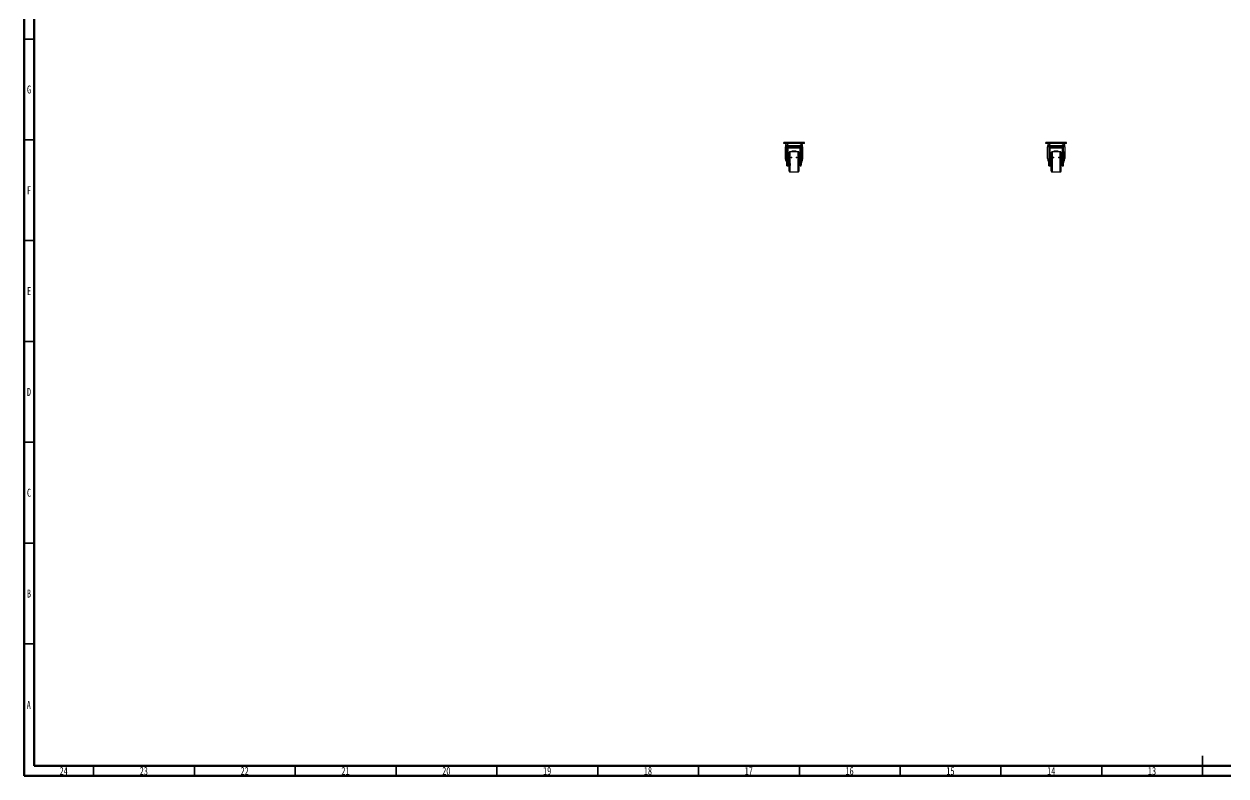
# Model space of a CAD drawing. Header units: millimetres. Extents: x 15 to 2378, y 5 to 1787.
# Drawn here: x 15 to 611, y 5 to 378 of the extents above; entities that cross this region are included whole.
import ezdxf

# ---------------------------------------------------------------- set-up
doc = ezdxf.new("R2010")
doc.units = ezdxf.units.MM
doc.header["$PDSIZE"] = -1
doc.styles.add('SLDTEXTSTYLE0', font='TXT', dxfattribs={"width": 0.75})

msp = doc.modelspace()

# ---------------------------------------------------------------- linework, layer by layer
at = {"color": 7, "linetype": 'Continuous', "lineweight": 70}
for p, q in [((15, 5), (15, 836)), ((20, 10), (20, 831)), ((1179, 10), (20, 10)), ((1184, 5), (15, 5))]:
    msp.add_line(p, q, dxfattribs=at)
at = {"color": 7, "linetype": 'Continuous', "lineweight": 35}
for p, q in [((20, 370.5), (15, 370.5)), ((20, 320.5), (15, 320.5)), ((20, 270.5), (15, 270.5)), ((20, 220.5), (15, 220.5)), ((20, 170.5), (15, 170.5)), ((20, 120.5), (15, 120.5)), ((20, 70.5), (15, 70.5)), ((599.5, 5), (599.5, 15)), ((49.5, 10), (49.5, 5)), ((99.5, 10), (99.5, 5)), ((149.5, 10), (149.5, 5)), ((199.5, 10), (199.5, 5)), ((249.5, 10), (249.5, 5)), ((299.5, 10), (299.5, 5)), ((349.5, 10), (349.5, 5)), ((399.5, 10), (399.5, 5)), ((449.5, 10), (449.5, 5)), ((499.5, 10), (499.5, 5)), ((549.5, 10), (549.5, 5)), ((599.5, 10), (599.5, 5))]:
    msp.add_line(p, q, dxfattribs=at)
at = {"color": 7, "linetype": 'Continuous', "lineweight": 25}
for p, q in [((391.784, 318.722), (391.784, 319.242)), ((393.484, 319.242), (391.784, 319.242)), ((393.484, 318.722), (391.784, 318.722)), ((393.414, 317.539), (392.484, 317.002)), ((392.484, 317.002), (392.484, 311.659)), ((393.359, 317.002), (392.484, 317.002)), ((393.415, 317.602), (392.624, 317.602)), ((393.359, 309.391), (393.359, 317.002)), ((393.413, 317.002), (393.359, 317.002)), ((393.942, 318.002), (393.422, 318.002)), ((393.432, 315.404), (393.432, 317.002)), ((393.952, 317.002), (393.432, 317.002)), ((393.484, 318.722), (393.484, 319.242)), ((400.284, 319.242), (393.484, 319.242)), ((400.284, 318.722), (393.484, 318.722)), ((399.995, 317.602), (393.95, 317.602)), ((393.952, 315.404), (393.952, 317.002)), ((399.983, 317.002), (393.952, 317.002)), ((393.952, 316.482), (399.983, 316.482)), ((399.937, 309.542), (399.937, 316.482)), ((399.983, 316.482), (399.983, 317.002)), ((399.983, 317.002), (399.993, 317.002)), ((400.522, 318.002), (400.002, 318.002)), ((400.011, 315.404), (400.011, 317.002)), ((400.531, 317.002), (400.011, 317.002)), ((400.284, 318.722), (400.284, 319.242)), ((401.984, 319.242), (400.284, 319.242)), ((401.984, 318.722), (400.284, 318.722)), ((401.144, 317.602), (400.53, 317.602)), ((401.284, 317.002), (400.53, 317.437)), ((400.531, 315.404), (400.531, 317.002)), ((401.284, 317.002), (400.531, 317.002)), ((401.284, 311.588), (401.284, 317.002)), ((401.984, 318.722), (401.984, 319.242)), ((521.784, 318.722), (521.784, 319.242)), ((523.484, 319.242), (521.784, 319.242)), ((523.484, 318.722), (521.784, 318.722)), ((523.414, 317.539), (522.484, 317.002)), ((522.484, 317.002), (522.484, 311.659)), ((523.359, 317.002), (522.484, 317.002)), ((523.415, 317.602), (522.624, 317.602)), ((523.359, 309.391), (523.359, 317.002)), ((523.413, 317.002), (523.359, 317.002)), ((523.942, 318.002), (523.422, 318.002)), ((523.432, 315.404), (523.432, 317.002)), ((523.952, 317.002), (523.432, 317.002)), ((523.484, 318.722), (523.484, 319.242)), ((530.284, 319.242), (523.484, 319.242)), ((530.284, 318.722), (523.484, 318.722)), ((529.995, 317.602), (523.95, 317.602)), ((523.952, 315.404), (523.952, 317.002)), ((529.983, 317.002), (523.952, 317.002)), ((523.952, 316.482), (529.983, 316.482)), ((529.937, 309.542), (529.937, 316.482)), ((529.983, 316.482), (529.983, 317.002)), ((529.983, 317.002), (529.993, 317.002)), ((530.522, 318.002), (530.002, 318.002)), ((530.531, 317.002), (530.011, 317.002)), ((530.011, 315.404), (530.011, 317.002)), ((530.284, 318.722), (530.284, 319.242)), ((531.984, 319.242), (530.284, 319.242)), ((531.984, 318.722), (530.284, 318.722)), ((531.144, 317.602), (530.53, 317.602)), ((531.284, 317.002), (530.53, 317.437)), ((530.531, 315.404), (530.531, 317.002)), ((531.284, 317.002), (530.531, 317.002)), ((531.284, 311.588), (531.284, 317.002)), ((531.984, 318.722), (531.984, 319.242)), ((392.484, 311.659), (392.484, 311.588)), ((393.397, 310.812), (393.429, 314.741)), ((393.917, 310.812), (393.397, 310.812)), ((393.949, 314.741), (393.429, 314.741)), ((393.432, 315.404), (393.952, 315.404)), ((393.917, 310.812), (393.949, 314.741)), ((398.881, 314.602), (394.981, 314.602)), ((399.851, 310.812), (399.827, 313.771)), ((399.891, 309.542), (399.891, 313.705)), ((400.009, 314.741), (399.976, 310.812)), ((400.496, 310.812), (399.976, 310.812)), ((400.529, 314.741), (400.009, 314.741)), ((400.011, 315.404), (400.531, 315.404)), ((400.529, 314.741), (400.496, 310.812)), ((522.484, 311.659), (522.484, 311.588)), ((523.397, 310.812), (523.429, 314.741)), ((523.917, 310.812), (523.397, 310.812)), ((523.949, 314.741), (523.429, 314.741)), ((523.432, 315.404), (523.952, 315.404)), ((523.917, 310.812), (523.949, 314.741)), ((528.881, 314.602), (524.981, 314.602)), ((529.851, 310.812), (529.827, 313.771)), ((529.891, 309.542), (529.891, 313.705)), ((530.009, 314.741), (529.976, 310.812)), ((530.496, 310.812), (529.976, 310.812)), ((530.529, 314.741), (530.009, 314.741)), ((530.011, 315.404), (530.531, 315.404)), ((530.529, 314.741), (530.496, 310.812)), ((393.282, 307.602), (393.387, 307.602)), ((393.286, 307.721), (393.289, 307.892)), ((393.286, 307.721), (393.382, 307.721)), ((393.289, 307.892), (393.379, 307.892)), ((393.308, 309.228), (393.31, 309.391)), ((393.308, 309.228), (393.36, 309.228)), ((393.359, 309.391), (393.36, 309.228)), ((393.379, 307.892), (393.382, 307.721)), ((393.387, 307.602), (393.907, 307.602)), ((393.915, 309.081), (393.395, 309.081)), ((394.887, 304.602), (394.981, 304.602)), ((394.981, 304.602), (398.881, 304.602)), ((399.861, 307.602), (399.966, 307.602)), ((399.869, 307.892), (399.866, 307.721)), ((399.866, 307.721), (399.962, 307.721)), ((399.869, 307.892), (399.959, 307.892)), ((399.891, 309.542), (399.888, 309.228)), ((399.888, 309.228), (399.94, 309.228)), ((399.94, 309.228), (399.937, 309.542)), ((399.962, 307.721), (399.959, 307.892)), ((399.966, 307.602), (400.486, 307.602)), ((400.495, 309.081), (399.975, 309.081)), ((523.282, 307.602), (523.387, 307.602)), ((523.286, 307.721), (523.289, 307.892)), ((523.286, 307.721), (523.382, 307.721)), ((523.289, 307.892), (523.379, 307.892)), ((523.308, 309.228), (523.31, 309.391)), ((523.308, 309.228), (523.36, 309.228)), ((523.359, 309.391), (523.36, 309.228)), ((523.379, 307.892), (523.382, 307.721)), ((523.387, 307.602), (523.907, 307.602)), ((523.915, 309.081), (523.395, 309.081)), ((524.887, 304.602), (524.981, 304.602)), ((524.981, 304.602), (528.881, 304.602)), ((529.861, 307.602), (529.966, 307.602)), ((529.869, 307.892), (529.866, 307.721)), ((529.866, 307.721), (529.962, 307.721)), ((529.869, 307.892), (529.959, 307.892)), ((529.891, 309.542), (529.888, 309.228)), ((529.888, 309.228), (529.94, 309.228)), ((529.94, 309.228), (529.937, 309.542)), ((529.962, 307.721), (529.959, 307.892)), ((529.966, 307.602), (530.486, 307.602)), ((530.495, 309.081), (529.975, 309.081))]:
    msp.add_line(p, q, dxfattribs=at)
at = {"color": 7, "linetype": 'Continuous'}
for p, q in [((396.884, 317.002), (396.821, 317.002)), ((396.884, 317.002), (396.884, 316.876)), ((396.884, 317.002), (396.947, 317.002)), ((396.884, 317.002), (396.884, 316.876)), ((526.884, 317.002), (526.821, 317.002)), ((526.884, 317.002), (526.884, 316.876)), ((526.884, 317.002), (526.947, 317.002)), ((526.884, 317.002), (526.884, 316.876)), ((395.624, 311.763), (395.624, 311.826)), ((395.624, 311.763), (395.75, 311.763)), ((398.144, 311.763), (398.018, 311.763)), ((398.144, 311.763), (398.144, 311.826)), ((525.624, 311.763), (525.624, 311.826)), ((525.624, 311.763), (525.75, 311.763)), ((528.144, 311.763), (528.018, 311.763)), ((528.144, 311.763), (528.144, 311.826)), ((394.387, 309.602), (394.387, 309.665)), ((394.387, 309.602), (394.513, 309.602)), ((399.381, 309.602), (399.255, 309.602)), ((399.381, 309.602), (399.381, 309.665)), ((524.387, 309.602), (524.387, 309.665)), ((524.387, 309.602), (524.513, 309.602)), ((529.381, 309.602), (529.255, 309.602)), ((529.381, 309.602), (529.381, 309.665))]:
    msp.add_line(p, q, dxfattribs=at)
at = {"color": 7, "linetype": 'Continuous', "lineweight": 25, "flags": 128}
for points in [[(393.237, 317.437), (393.238, 317.543), (393.238, 317.602)], [(393.244, 317.441), (393.244, 317.464), (393.246, 317.502), (393.248, 317.464), (393.248, 317.443)], [(393.253, 317.602), (393.254, 317.543), (393.254, 317.447)], [(393.432, 317.002), (393.431, 317.284), (393.43, 317.543), (393.428, 317.758), (393.426, 317.912), (393.424, 317.992), (393.421, 317.992), (393.418, 317.912), (393.416, 317.758), (393.414, 317.543), (393.413, 317.284), (393.413, 317.002)], [(393.418, 317.002), (393.418, 316.811), (393.419, 316.649), (393.421, 316.54), (393.422, 316.502), (393.424, 316.54), (393.426, 316.649), (393.427, 316.811), (393.427, 317.002), (393.427, 317.193), (393.426, 317.356), (393.424, 317.464), (393.422, 317.502), (393.421, 317.464), (393.419, 317.356), (393.418, 317.193), (393.418, 317.002)], [(400.011, 317.002), (400.011, 317.284), (400.01, 317.543), (400.008, 317.758), (400.006, 317.912), (400.003, 317.992), (400.001, 317.992), (399.998, 317.912), (399.996, 317.758), (399.994, 317.543), (399.993, 317.284), (399.993, 317.002)], [(399.997, 317.002), (399.998, 317.193), (399.999, 317.356), (400, 317.464), (400.002, 317.502), (400.004, 317.464), (400.005, 317.356), (400.006, 317.193), (400.007, 317.002), (400.006, 316.811), (400.005, 316.649), (400.004, 316.54), (400.002, 316.502), (400, 316.54), (399.999, 316.649), (399.998, 316.811), (399.997, 317.002)], [(523.237, 317.437), (523.238, 317.543), (523.238, 317.602)], [(523.244, 317.441), (523.244, 317.464), (523.246, 317.502), (523.248, 317.464), (523.248, 317.443)], [(523.253, 317.602), (523.254, 317.543), (523.254, 317.447)], [(523.432, 317.002), (523.431, 317.284), (523.43, 317.543), (523.428, 317.758), (523.426, 317.912), (523.424, 317.992), (523.421, 317.992), (523.418, 317.912), (523.416, 317.758), (523.414, 317.543), (523.413, 317.284), (523.413, 317.002)], [(523.418, 317.002), (523.418, 316.811), (523.419, 316.649), (523.421, 316.54), (523.422, 316.502), (523.424, 316.54), (523.426, 316.649), (523.427, 316.811), (523.427, 317.002), (523.427, 317.193), (523.426, 317.356), (523.424, 317.464), (523.422, 317.502), (523.421, 317.464), (523.419, 317.356), (523.418, 317.193), (523.418, 317.002)], [(530.011, 317.002), (530.011, 317.284), (530.01, 317.543), (530.008, 317.758), (530.006, 317.912), (530.003, 317.992), (530.001, 317.992), (529.998, 317.912), (529.996, 317.758), (529.994, 317.543), (529.993, 317.284), (529.993, 317.002)], [(529.997, 317.002), (529.998, 317.193), (529.999, 317.356), (530, 317.464), (530.002, 317.502), (530.004, 317.464), (530.005, 317.356), (530.006, 317.193), (530.007, 317.002), (530.006, 316.811), (530.005, 316.649), (530.004, 316.54), (530.002, 316.502), (530, 316.54), (529.999, 316.649), (529.998, 316.811), (529.997, 317.002)], [(393.376, 309.602), (393.377, 309.411), (393.378, 309.249), (393.379, 309.14), (393.381, 309.102), (393.383, 309.14), (393.384, 309.249), (393.385, 309.411), (393.386, 309.602), (393.385, 309.793), (393.384, 309.956), (393.383, 310.064), (393.381, 310.102), (393.379, 310.064), (393.378, 309.956), (393.377, 309.793), (393.376, 309.602)], [(394.389, 314.097), (394.384, 314.093), (394.382, 314.067)], [(394.382, 309.602), (394.383, 309.793), (394.384, 309.956), (394.385, 310.064), (394.387, 310.102), (394.389, 310.064), (394.39, 309.956), (394.391, 309.793), (394.392, 309.602), (394.391, 309.411), (394.39, 309.249), (394.389, 309.14), (394.387, 309.102), (394.385, 309.14), (394.384, 309.249), (394.383, 309.411), (394.382, 309.602)], [(394.484, 314.094), (394.478, 314.093), (394.476, 314.074)], [(394.486, 309.602), (394.485, 309.793), (394.484, 309.956), (394.483, 310.064), (394.481, 310.102), (394.479, 310.064), (394.478, 309.956), (394.477, 309.793), (394.476, 309.602), (394.477, 309.411), (394.478, 309.249), (394.479, 309.14), (394.481, 309.102), (394.483, 309.14), (394.484, 309.249), (394.485, 309.411), (394.486, 309.602)], [(399.862, 309.602), (399.863, 309.411), (399.864, 309.249), (399.865, 309.14), (399.867, 309.102), (399.869, 309.14), (399.87, 309.249), (399.871, 309.411), (399.872, 309.602), (399.871, 309.793), (399.87, 309.956), (399.869, 310.064), (399.867, 310.102), (399.865, 310.064), (399.864, 309.956), (399.863, 309.793), (399.862, 309.602)], [(399.956, 309.602), (399.956, 309.411), (399.957, 309.249), (399.959, 309.14), (399.961, 309.102), (399.963, 309.14), (399.964, 309.249), (399.965, 309.411), (399.965, 309.602), (399.965, 309.793), (399.964, 309.956), (399.963, 310.064), (399.961, 310.102), (399.959, 310.064), (399.957, 309.956), (399.956, 309.793), (399.956, 309.602)], [(523.376, 309.602), (523.377, 309.411), (523.378, 309.249), (523.379, 309.14), (523.381, 309.102), (523.383, 309.14), (523.384, 309.249), (523.385, 309.411), (523.386, 309.602), (523.385, 309.793), (523.384, 309.956), (523.383, 310.064), (523.381, 310.102), (523.379, 310.064), (523.378, 309.956), (523.377, 309.793), (523.376, 309.602)], [(524.389, 314.097), (524.384, 314.093), (524.382, 314.067)], [(524.382, 309.602), (524.383, 309.793), (524.384, 309.956), (524.385, 310.064), (524.387, 310.102), (524.389, 310.064), (524.39, 309.956), (524.391, 309.793), (524.392, 309.602), (524.391, 309.411), (524.39, 309.249), (524.389, 309.14), (524.387, 309.102), (524.385, 309.14), (524.384, 309.249), (524.383, 309.411), (524.382, 309.602)], [(524.484, 314.094), (524.478, 314.093), (524.476, 314.074)], [(524.486, 309.602), (524.485, 309.793), (524.484, 309.956), (524.483, 310.064), (524.481, 310.102), (524.479, 310.064), (524.478, 309.956), (524.477, 309.793), (524.476, 309.602), (524.477, 309.411), (524.478, 309.249), (524.479, 309.14), (524.481, 309.102), (524.483, 309.14), (524.484, 309.249), (524.485, 309.411), (524.486, 309.602)], [(529.862, 309.602), (529.863, 309.411), (529.864, 309.249), (529.865, 309.14), (529.867, 309.102), (529.869, 309.14), (529.87, 309.249), (529.871, 309.411), (529.872, 309.602), (529.871, 309.793), (529.87, 309.956), (529.869, 310.064), (529.867, 310.102), (529.865, 310.064), (529.864, 309.956), (529.863, 309.793), (529.862, 309.602)], [(529.956, 309.602), (529.956, 309.411), (529.957, 309.249), (529.959, 309.14), (529.961, 309.102), (529.963, 309.14), (529.964, 309.249), (529.965, 309.411), (529.965, 309.602), (529.965, 309.793), (529.964, 309.956), (529.963, 310.064), (529.961, 310.102), (529.959, 310.064), (529.957, 309.956), (529.956, 309.793), (529.956, 309.602)], [(393.273, 309.081), (393.272, 308.816), (393.272, 308.533), (393.273, 308.255), (393.274, 308.006), (393.276, 307.804), (393.278, 307.667), (393.281, 307.605), (393.283, 307.623), (393.286, 307.721)], [(393.275, 309.433), (393.274, 309.293), (393.273, 309.081)], [(393.292, 309.413), (393.292, 309.411), (393.29, 309.249), (393.289, 309.14), (393.287, 309.102), (393.285, 309.14), (393.284, 309.249), (393.283, 309.411), (393.283, 309.423)], [(393.382, 307.721), (393.385, 307.623), (393.387, 307.605), (393.39, 307.667), (393.392, 307.804), (393.394, 308.006), (393.395, 308.255), (393.396, 308.533), (393.396, 308.816), (393.395, 309.081)], [(394.384, 305.114), (394.384, 305.111), (394.389, 305.107)], [(394.476, 305.138), (394.478, 305.111), (394.484, 305.11)], [(399.866, 307.721), (399.863, 307.623), (399.861, 307.605), (399.858, 307.667), (399.856, 307.804), (399.854, 308.006), (399.852, 308.255), (399.852, 308.533), (399.852, 308.816), (399.853, 309.081)], [(399.975, 309.081), (399.976, 308.816), (399.976, 308.533), (399.975, 308.255), (399.974, 308.006), (399.972, 307.804), (399.97, 307.667), (399.967, 307.605), (399.964, 307.623), (399.962, 307.721)], [(523.273, 309.081), (523.272, 308.816), (523.272, 308.533), (523.273, 308.255), (523.274, 308.006), (523.276, 307.804), (523.278, 307.667), (523.281, 307.605), (523.283, 307.623), (523.286, 307.721)], [(523.275, 309.433), (523.274, 309.293), (523.273, 309.081)], [(523.292, 309.413), (523.292, 309.411), (523.29, 309.249), (523.289, 309.14), (523.287, 309.102), (523.285, 309.14), (523.284, 309.249), (523.283, 309.411), (523.283, 309.423)], [(523.382, 307.721), (523.385, 307.623), (523.387, 307.605), (523.39, 307.667), (523.392, 307.804), (523.394, 308.006), (523.395, 308.255), (523.396, 308.533), (523.396, 308.816), (523.395, 309.081)], [(524.384, 305.114), (524.384, 305.111), (524.389, 305.107)], [(524.476, 305.138), (524.478, 305.111), (524.484, 305.11)], [(529.866, 307.721), (529.863, 307.623), (529.861, 307.605), (529.858, 307.667), (529.856, 307.804), (529.854, 308.006), (529.852, 308.255), (529.852, 308.533), (529.852, 308.816), (529.853, 309.081)], [(529.975, 309.081), (529.976, 308.816), (529.976, 308.533), (529.975, 308.255), (529.974, 308.006), (529.972, 307.804), (529.97, 307.667), (529.967, 307.605), (529.964, 307.623), (529.962, 307.721)]]:
    msp.add_lwpolyline(points, dxfattribs=at)
at = {"color": 7, "linetype": 'Continuous', "lineweight": 25}
for centre, radius, start, end in [((393.824, 317.602), 1.2, 111.03947, 180), ((369.714, 317.275), 24.239, 359.355786, 1.719846), ((399.944, 317.602), 1.2, 0, 68.96053), ((376.294, 317.275), 24.239, 359.355786, 1.719846), ((523.824, 317.602), 1.2, 111.03947, 180), ((499.714, 317.275), 24.239, 359.355786, 1.719846), ((529.944, 317.602), 1.2, 0, 68.96053), ((506.294, 317.275), 24.239, 359.355786, 1.719846), ((534.863, 309.797), 141.47, 179.588816, 180.289911), ((309.955, 315.369), 83.477, 359.568798, 0.023633), ((535.383, 309.797), 141.47, 179.588816, 180.289911), ((310.475, 315.369), 83.477, 359.568798, 0.023633), ((545.297, 310.585), 150.955, 178.678322, 180.373043), ((201.402, 309.603), 193.039, 358.66536, 1.333937), ((619.391, 309.59), 224.96, 178.857845, 181.133841), ((271.201, 310.759), 123.327, 359.462638, 1.54961), ((269.587, 310.925), 125.447, 359.395875, 1.679785), ((273.482, 310.925), 125.453, 359.395912, 1.67972), ((247.748, 310.582), 151.678, 359.62973, 1.315643), ((258.385, 309.797), 141.47, 359.710089, 0.411184), ((541.443, 309.797), 141.47, 179.588816, 180.289911), ((316.534, 315.369), 83.477, 359.568798, 0.023633), ((541.963, 309.797), 141.47, 179.588816, 180.289911), ((317.054, 315.369), 83.477, 359.568798, 0.023633), ((664.863, 309.797), 141.47, 179.588816, 180.289911), ((439.955, 315.369), 83.477, 359.568798, 0.023633), ((665.383, 309.797), 141.47, 179.588816, 180.289911), ((440.475, 315.369), 83.477, 359.568798, 0.023633), ((675.297, 310.585), 150.955, 178.678322, 180.373043), ((331.402, 309.603), 193.039, 358.66536, 1.333937), ((749.391, 309.59), 224.96, 178.857845, 181.133841), ((401.201, 310.759), 123.327, 359.462638, 1.54961), ((399.587, 310.925), 125.447, 359.395875, 1.679785), ((403.482, 310.925), 125.453, 359.395912, 1.67972), ((377.748, 310.582), 151.678, 359.62973, 1.315643), ((388.385, 309.797), 141.47, 359.710089, 0.411184), ((671.443, 309.797), 141.47, 179.588816, 180.289911), ((446.534, 315.369), 83.477, 359.568798, 0.023633), ((671.963, 309.797), 141.47, 179.588816, 180.289911), ((447.054, 315.369), 83.477, 359.568798, 0.023633), ((212.639, 311.098), 180.679, 358.983108, 359.406961), ((574.03, 311.098), 180.679, 180.593039, 181.016892), ((354.708, 308.56), 39.21, 358.600027, 0.761785), ((534.199, 308.579), 139.858, 179.580795, 181.419634), ((264.078, 308.509), 130.45, 358.506861, 0.479978), ((269.571, 308.28), 125.464, 358.320405, 0.604017), ((273.482, 308.279), 125.453, 358.32028, 0.604088), ((259.891, 308.578), 139.536, 358.577363, 0.420654), ((219.218, 311.098), 180.679, 358.983108, 359.406961), ((580.609, 311.098), 180.679, 180.593039, 181.016892), ((361.288, 308.56), 39.21, 358.600027, 0.761785), ((342.639, 311.098), 180.679, 358.983108, 359.406961), ((704.03, 311.098), 180.679, 180.593039, 181.016892), ((484.708, 308.56), 39.21, 358.600027, 0.761785), ((664.199, 308.579), 139.858, 179.580795, 181.419634), ((394.078, 308.509), 130.45, 358.506861, 0.479978), ((399.571, 308.28), 125.464, 358.320405, 0.604017), ((403.482, 308.279), 125.453, 358.32028, 0.604088), ((389.891, 308.578), 139.536, 358.577363, 0.420654), ((349.218, 311.098), 180.679, 358.983108, 359.406961), ((710.609, 311.098), 180.679, 180.593039, 181.016892), ((491.288, 308.56), 39.21, 358.600027, 0.761785)]:
    msp.add_arc(centre, radius, start, end, dxfattribs=at)
for centre, major_axis, start_param, end_param in [((396.884, 311.623), (4.398, 0.135), 3.1058702, 3.7379189), ((396.884, 311.623), (4.398, -0.135), 3.1679291, 3.809366), ((396.884, 311.623), (3.879, 0.119), 2.2141128, 2.4053386), ((396.884, 311.623), (3.879, -0.119), 2.2636449, 2.4578544), ((396.884, 311.623), (3.879, -0.119), 1.1417652, 2.0712746), ((396.884, 311.623), (3.879, 0.119), 1.5444599, 1.9998275), ((396.884, 311.623), (3.879, -0.119), 0.6915958, 0.8917331), ((396.884, 311.623), (4.398, -0.135), 5.7006725, 6.3095218), ((526.884, 311.623), (4.398, 0.135), 3.1058691, 3.7379189), ((526.884, 311.623), (4.398, -0.135), 3.1679291, 3.809366), ((526.884, 311.623), (3.879, 0.119), 2.2141128, 2.4053386), ((526.884, 311.623), (3.879, -0.119), 2.2636449, 2.4578544), ((526.884, 311.623), (3.879, -0.119), 1.1417652, 2.0712746), ((526.884, 311.623), (3.879, 0.119), 1.5444599, 1.9998275), ((526.884, 311.623), (3.879, -0.119), 0.6915958, 0.8917331), ((526.884, 311.623), (4.398, -0.135), 5.7006725, 6.3095218), ((396.884, 311.623), (3.879, 0.119), 5.5728153, 5.5915895), ((526.884, 311.623), (3.879, 0.119), 5.5728153, 5.5915895)]:
    msp.add_ellipse(centre, major_axis=major_axis, ratio=0.8585376, start_param=start_param, end_param=end_param, dxfattribs=at)
for points, knots in [([(394.981, 314.596), (394.962, 314.597), (394.888, 314.604), (394.771, 314.562), (394.654, 314.488), (394.575, 314.401), (394.527, 314.318), (394.502, 314.25), (394.49, 314.204), (394.483, 314.167), (394.48, 314.14), (394.479, 314.124), (394.478, 314.117)], [0, 0, 0, 0, 0.0555501, 0.2126664, 0.3415937, 0.4525421, 0.5481976, 0.6262207, 0.6893785, 0.7630652, 0.8910224, 1, 1, 1, 1]), ([(399.384, 314.101), (399.383, 314.116), (399.382, 314.141), (399.376, 314.187), (399.357, 314.26), (399.321, 314.348), (399.251, 314.447), (399.139, 314.538), (399.01, 314.596), (398.919, 314.596), (398.882, 314.596)], [0, 0, 0, 0, 0.2126135, 0.3607781, 0.4326635, 0.5195604, 0.6336763, 0.7596489, 0.9022467, 1, 1, 1, 1]), ([(524.981, 314.596), (524.962, 314.597), (524.888, 314.604), (524.771, 314.562), (524.654, 314.488), (524.575, 314.401), (524.527, 314.318), (524.502, 314.25), (524.49, 314.204), (524.483, 314.167), (524.48, 314.14), (524.479, 314.124), (524.478, 314.117)], [0, 0, 0, 0, 0.05555009, 0.21266637, 0.34159375, 0.45254213, 0.54819761, 0.62622073, 0.68937848, 0.76306524, 0.89102244, 1, 1, 1, 1]), ([(529.384, 314.101), (529.383, 314.116), (529.382, 314.141), (529.376, 314.187), (529.357, 314.26), (529.321, 314.348), (529.251, 314.447), (529.139, 314.538), (529.01, 314.596), (528.919, 314.596), (528.882, 314.596)], [0, 0, 0, 0, 0.2126135, 0.3607781, 0.4326635, 0.5195604, 0.6336763, 0.7596489, 0.9022467, 1, 1, 1, 1]), ([(394.39, 305.038), (394.392, 305.027), (394.394, 305.009), (394.411, 304.943), (394.447, 304.857), (394.517, 304.757), (394.629, 304.666), (394.758, 304.608), (394.849, 304.608), (394.887, 304.609)], [0, 0, 0, 0, 0.1430907, 0.2393283, 0.3556628, 0.508437, 0.6770846, 0.8679894, 1, 1, 1, 1]), ([(394.477, 305.101), (394.478, 305.091), (394.48, 305.069), (394.483, 305.036), (394.494, 304.979), (394.52, 304.901), (394.572, 304.805), (394.664, 304.706), (394.793, 304.633), (394.909, 304.595), (394.974, 304.605), (394.985, 304.607)], [0, 0, 0, 0, 0.148366, 0.3046524, 0.3906779, 0.4648962, 0.5750277, 0.6892003, 0.8239433, 0.972393, 1, 1, 1, 1]), ([(398.882, 304.607), (398.934, 304.61), (399.035, 304.615), (399.163, 304.683), (399.257, 304.766), (399.318, 304.852), (399.352, 304.929), (399.368, 304.983), (399.375, 305.016), (399.376, 305.028), (399.377, 305.034)], [0, 0, 0, 0, 0.1890122, 0.3671229, 0.51812, 0.6486934, 0.7602168, 0.8459479, 0.9297903, 1, 1, 1, 1]), ([(524.39, 305.038), (524.392, 305.027), (524.394, 305.009), (524.411, 304.943), (524.447, 304.857), (524.517, 304.757), (524.629, 304.666), (524.758, 304.608), (524.849, 304.608), (524.887, 304.609)], [0, 0, 0, 0, 0.1430907, 0.2393283, 0.3556628, 0.508437, 0.6770846, 0.8679894, 1, 1, 1, 1]), ([(524.477, 305.101), (524.478, 305.091), (524.48, 305.069), (524.483, 305.036), (524.494, 304.979), (524.52, 304.901), (524.572, 304.805), (524.664, 304.706), (524.793, 304.633), (524.909, 304.595), (524.974, 304.605), (524.985, 304.607)], [0, 0, 0, 0, 0.14836597, 0.3046524, 0.39067787, 0.46489619, 0.57502765, 0.68920031, 0.82394328, 0.97239305, 1, 1, 1, 1]), ([(528.882, 304.607), (528.934, 304.61), (529.035, 304.615), (529.163, 304.683), (529.257, 304.766), (529.318, 304.852), (529.352, 304.929), (529.368, 304.983), (529.375, 305.016), (529.376, 305.028), (529.377, 305.034)], [0, 0, 0, 0, 0.1890122, 0.3671229, 0.51812, 0.6486934, 0.7602168, 0.8459479, 0.9297903, 1, 1, 1, 1])]:
    msp.add_open_spline(points, degree=3, knots=knots, dxfattribs=at)
at = {"color": 7, "linetype": 'Continuous'}
for p in [(396.884, 317.002), (396.884, 317.002), (526.884, 317.002), (526.884, 317.002), (395.624, 311.763), (398.144, 311.763), (525.624, 311.763), (528.144, 311.763), (394.387, 309.602), (399.381, 309.602), (524.387, 309.602), (529.381, 309.602)]:
    msp.add_point(p, dxfattribs=at)

# ---------------------------------------------------------------- texts
at = {"color": 7, "linetype": 'Continuous', "lineweight": 0, "attachment_point": 2, "style": 'SLDTEXTSTYLE0'}
for s, insert, char_height in [('G', (17.487, 347.47), 3.969), ('F', (17.458, 297.47), 3.969), ('E', (17.508, 247.47), 3.969), ('D', (17.453, 197.47), 3.969), ('C', (17.459, 147.47), 3.969), ('B', (17.471, 97.47), 3.969), ('A', (17.34, 42.22), 3.969), ('24', (34.67, 9.47), 3.9687), ('23', (74.42, 9.47), 3.9687), ('22', (124.42, 9.47), 3.9687), ('21', (174.42, 9.47), 3.9687), ('20', (224.42, 9.47), 3.9687), ('19', (274.42, 9.47), 3.9687), ('18', (324.42, 9.47), 3.9687), ('17', (374.42, 9.47), 3.9687), ('16', (424.42, 9.47), 3.9687), ('15', (474.42, 9.47), 3.9687), ('14', (524.42, 9.47), 3.9687), ('13', (574.42, 9.47), 3.9687)]:
    msp.add_mtext(s, dxfattribs=dict(at, insert=insert, char_height=char_height))

doc.saveas('drawing.dxf')
